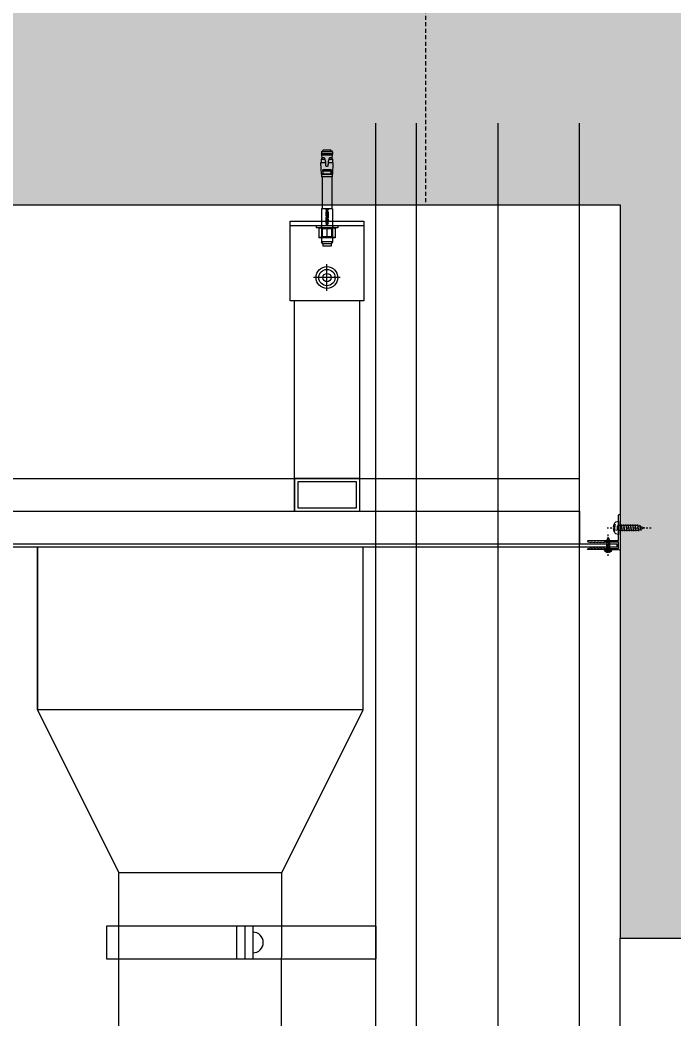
# Model space of a CAD drawing. Header units: inches. Extents: x 21 to 32698, y 13 to 3712.
# Drawn here: x 20883 to 20923.1, y 3135.6 to 3196.9 of the extents above; entities that cross this region are included whole.
import ezdxf

# ---------------------------------------------------------------- set-up
doc = ezdxf.new("R2010")
doc.units = ezdxf.units.IN
doc.header["$MEASUREMENT"] = 0
for name, pattern in [('CIZGI', [0.4, 0.25, -0.15]), ('DASHDOT', [1, 0.5, -0.25, 0, -0.25]), ('DASHED2', [0.375, 0.25, -0.125])]:
    doc.linetypes.add(name, pattern=pattern)
for name, color, linetype, lineweight in [('Z_MİM_-KM-ALUMINIUM-09', 8, 'Continuous', 25), ('Z_MİM_-KM-Gor-05', 8, 'Continuous', 25), ('Z_MİM_-KM-Gor-15', 8, 'Continuous', 25), ('Z_MİM_-KM-IRON-09', 8, 'Continuous', 25), ('Z_MİM_-KM-IZO-THERMAL-PATTERN', 8, 'Continuous', 25), ('Z_MİM_-KM-IZO-THERMAL-ROCKWOOL', 8, 'BATTING', 25), ('Z_MİM_-KM-PATTERN-STRC', 8, 'Continuous', 25), ('Z_MİM_-KM-ROOF-AŞIK', 8, 'Continuous', 25), ('Z_MİM_-KM-ROOF-MERTEK', 8, 'Continuous', 25), ('Z_MİM_-KM-STEEL-09', 8, 'Continuous', 25), ('Z_MİM_-KM-STRC-CONCRETE', 8, 'Continuous', 25), ('Z_MİM_-KM-WALL', 8, 'Continuous', 25), ('Z_MİM_-KM-WALL-PLASTER', 8, 'Continuous', 25), ('Z_MİM_00', 8, 'Continuous', 25), ('Z_MİM_2-0', 8, 'Continuous', 25), ('Z_MİM_3-1', 8, 'DASHED2', 25), ('Z_MİM_AX', 8, 'DASHDOT', 25), ('Z_MİM_OL', 8, 'Continuous', 25)]:
    doc.layers.add(name, color=color, linetype=linetype, lineweight=lineweight)
doc.linetypes.add('BATTING', pattern='A,0.00254,-2.54,[134,ltypeshp.shx,S=2.54,R=0,X=-2.54,Y=0],-5.08,[134,ltypeshp.shx,S=2.54,R=180,X=2.54,Y=0],-2.54', length=10.16254)

# ---------------------------------------------------------------- blocks, each defined once
blk = doc.blocks.new('DWEW')
at = {"layer": 'Z_MİM_-KM-IRON-09'}
for p, q in [((5884.369, -1773.089), (5893.369, -1773.089)), ((5884.369, -1773.089), (5884.369, -1774.089)), ((5887.865, -1772.76), (5889.873, -1772.76)), ((5887.865, -1772.76), (5887.865, -1773.089)), ((5889.873, -1772.76), (5889.873, -1773.089)), ((5915.369, -1773.089), (5924.369, -1773.089)), ((5919.12, -1772.76), (5921.129, -1772.76)), ((5919.12, -1772.76), (5919.12, -1773.089)), ((5921.129, -1772.76), (5921.129, -1773.089)), ((5924.369, -1773.089), (5924.369, -1774.089))]:
    blk.add_line(p, q, dxfattribs=at)
at = {"layer": 'Z_MİM_-KM-IRON-09', "linetype": 'CIZGI'}
for p, q in [((5888.869, -1773.089), (5888.869, -1789.089)), ((5920.125, -1773.089), (5920.125, -1789.089))]:
    blk.add_line(p, q, dxfattribs=at)
at = {"layer": 'Z_MİM_-KM-IRON-09'}
blk.add_lwpolyline([(5893.369, -1773.089), (5893.369, -1768.457), (5898.369, -1768.457), (5898.369, -1758.457), (5910.369, -1758.457), (5910.369, -1768.457), (5915.369, -1768.457), (5915.369, -1773.089)], dxfattribs=at)
for centre in [(5888.869, -1773.427), (5920.125, -1773.427)]:
    blk.add_arc(centre, 1.206, 33.59702, 146.40298, dxfattribs=at)
blk = doc.blocks.new('sdewe')
at = {"layer": 'Z_MİM_-KM-ROOF-AŞIK'}
blk.add_lwpolyline([(111607.987, -7528.561), (111617.987, -7528.561), (111617.987, -7518.561), (111607.987, -7518.561)], close=True, dxfattribs=at)
at = {"layer": 'Z_MİM_-KM-ROOF-MERTEK'}
for p, q in [((111622.987, -7528.561), (111602.987, -7528.561)), ((111602.987, -7528.561), (111602.987, -7533.193)), ((111622.987, -7528.561), (111622.987, -7533.193))]:
    blk.add_line(p, q, dxfattribs=at)
at = {"layer": 'Z_MİM_-KM-IRON-09', "xscale": -1}
blk.add_blockref('DWEW', (117517.356, -5759.104), dxfattribs=at)
blk = doc.blocks.new('VD')
at = {"layer": 'Z_MİM_2-0'}
blk.add_lwpolyline([(-1.73, 13), (1.72, 13.58)], dxfattribs=at)
at = {"layer": 'Z_MİM_2-0', "extrusion": (0.950035, -0.312144, 0), "elevation": -4.98}
blk.add_lwpolyline([(10.18, 0), (15.15, 0)], dxfattribs=at)
at = {"layer": 'Z_MİM_2-0', "extrusion": (0.932972, 0.359948, 0), "elevation": 5.74}
blk.add_lwpolyline([(14.87, 0), (10.57, 0)], dxfattribs=at)
at = {"layer": 'Z_MİM_2-0', "extrusion": (0.164399, -0.986394, 0)}
for points, elevation in [([(-0.17, 0), (4.08, 0)], -11.73), ([(3.85, 0), (-0.4, 0)], -10.35), ([(3.62, 0), (-0.63, 0)], -8.97), ([(3.39, 0), (-0.86, 0)], -7.59), ([(3.16, 0), (-1.09, 0)], -6.21), ([(2.93, 0), (-1.32, 0)], -4.83), ([(2.7, 0), (-1.55, 0)], -3.44), ([(2.47, 0), (-1.79, 0)], -2.06)]:
    blk.add_lwpolyline(points, dxfattribs=dict(at, elevation=elevation))
at = {"layer": 'Z_MİM_2-0', "extrusion": (1, 0, 0)}
for points, elevation in [([(0.14, 0), (11.22, 0)], -1.55), ([(11.92, 0), (0.14, 0)], 1.55), ([(-2.72, 0), (-3.09, 0)], -0.45), ([(-3.09, 0), (-2.72, 0)], 0.45)]:
    blk.add_lwpolyline(points, dxfattribs=dict(at, elevation=elevation))
at = {"layer": 'Z_MİM_2-0', "extrusion": (0.065533, -0.99785, 0), "elevation": -0.9}
blk.add_lwpolyline([(-0.26, 0), (2.16, 0)], dxfattribs=at)
at = {"layer": 'Z_MİM_2-0', "extrusion": (0, 1, 0)}
for points, elevation in [([(4.1, 0), (-4.1, 0)], -0.06), ([(-0.45, 0), (0.45, 0)], -2.72)]:
    blk.add_lwpolyline(points, dxfattribs=dict(at, elevation=elevation))
at = {"layer": 'Z_MİM_2-0'}
for centre, start, end in [((-1.75, 0.14), 270, 0), ((1.75, 0.14), 180, 270)]:
    blk.add_arc(centre, 0.2, start, end, dxfattribs=at)
at = {"layer": 'Z_MİM_2-0', "extrusion": (0, 0, -1)}
for centre, radius, start, end in [((1.28, -0.06), 2.82, 290.35102, 0), ((0, 3.39), 6.5, 273.97611, 290.35102), ((0, 3.39), 6.5, 249.64898, 266.02389), ((-1.28, -0.06), 2.82, 180, 249.64898)]:
    blk.add_arc(centre, radius, start, end, dxfattribs=at)
at = {"layer": 'Z_MİM_3-1', "extrusion": (0.469472, -0.882948, 0)}
blk.add_lwpolyline([(-1.3, 0), (0, 0)], dxfattribs=at)
at = {"layer": 'Z_MİM_3-1', "extrusion": (-0.469472, -0.882948, 0), "elevation": 0}
blk.add_lwpolyline([(0, 0), (1.3, 0)], dxfattribs=at)
at = {"layer": 'Z_MİM_3-1'}
for points in [[(-2.2, -2.72), (-1.15, -0.61)], [(-0.64, -3.08), (-0.52, -0.61)], [(-0.47, -3.09), (-0.35, -0.61)], [(0.47, -3.09), (0.35, -0.61)], [(0.64, -3.08), (0.52, -0.61)], [(1.14, -0.61), (2.2, -2.72)]]:
    blk.add_lwpolyline(points, dxfattribs=at)
at = {"layer": 'Z_MİM_3-1', "extrusion": (0.998869, -0.047542, 0), "elevation": -1.06}
blk.add_lwpolyline([(-3.05, 0), (-0.66, 0)], dxfattribs=at)
at = {"layer": 'Z_MİM_3-1', "extrusion": (0, 1, 0), "elevation": -0.61}
blk.add_lwpolyline([(1.14, 0), (-1.15, 0)], dxfattribs=at)
at = {"layer": 'Z_MİM_3-1', "extrusion": (0.998869, 0.047542, 0), "elevation": 1.06}
blk.add_lwpolyline([(-3.05, 0), (-0.66, 0)], dxfattribs=at)
at = {"layer": 'Z_MİM_AX', "extrusion": (1, 0, 0), "elevation": 0}
blk.add_lwpolyline([(-7.11, 0), (19.94, 0)], dxfattribs=at)
blk = doc.blocks.new('-KM_AL. PARAPET KAPLAMA')
at = {"elevation": 0.006}
blk.add_lwpolyline([(57.999, -36.15, -0.41126), (58.049, -36.1), (58.199, -36.05), (58.199, -36.1), (58.399, -36.05), (58.399, -36.1), (58.599, -36.05), (58.599, -36.1), (58.799, -36.05), (58.799, -36.1), (58.999, -36.05), (58.999, -36.1), (59.899, -36.1), (59.899, -35.7), (58.999, -35.7), (58.999, -35.75), (58.799, -35.7), (58.799, -35.75), (58.599, -35.7), (58.599, -35.75), (58.399, -35.7), (58.399, -35.75), (58.199, -35.7), (58.199, -35.75), (58.049, -35.7, -0.414214), (57.999, -35.651), (57.999, -35.65, -0.414214), (58.049, -35.6), (59.899, -35.6), (59.899, -34.05, -0.414214), (59.949, -34), (59.949, -34, -0.414214), (59.999, -34.05), (59.999, -36.15, -0.414214), (59.949, -36.2), (57.999, -36.151)], format="xyb", close=True, dxfattribs=at)
at = {"layer": 'Z_MİM_-KM-ALUMINIUM-09'}
blk.add_line((57.496, -33.8, -0.005), (57.496, -35.8, -0.005), dxfattribs=at)
for points, elevation in [([(-14.798, -35.8), (-14.798, -36), (-16.998, -36), (-16.998, 102.87), (-12.698, 102.87), (-12.698, 106.489), (-12.498, 106.489), (-12.498, 102.67), (-16.798, 102.67), (-16.798, -35.8), (59.792, -35.8)], 0.006), ([(59.792, -35.8), (59.792, -36), (-14.298, -36), (-14.298, -35.8)], -0.005)]:
    blk.add_lwpolyline(points, dxfattribs=dict(at, elevation=elevation))
at = {"layer": 'Z_MİM_-KM-Gor-05'}
for p, q in [((41.882, -12.227, 0.003), (41.641, -12.227, 0.003)), ((41.882, -12.227, 0.003), (41.641, -12.227, 0.003)), ((41.768, -11.654, 0.003), (41.663, -11.758, 0.003)), ((42.326, -11.758, 0.003), (41.663, -11.758, 0.003)), ((41.663, -11.758, 0.003), (41.663, -11.878, 0.003)), ((42.326, -11.758, 0.003), (41.663, -11.758, 0.003)), ((42.326, -11.878, 0.003), (41.663, -11.878, 0.003)), ((41.679, -11.954, 0.003), (41.663, -11.878, 0.003)), ((42.326, -11.878, 0.003), (41.663, -11.878, 0.003)), ((42.311, -11.954, 0.003), (41.679, -11.954, 0.003)), ((41.692, -12.131, 0.003), (41.679, -11.954, 0.003)), ((42.311, -11.954, 0.003), (41.679, -11.954, 0.003)), ((41.836, -12.131, 0.003), (41.692, -12.131, 0.003)), ((41.836, -12.131, 0.003), (41.692, -12.131, 0.003)), ((42.222, -11.654, 0.003), (41.768, -11.654, 0.003)), ((41.838, -12.133, 0.003), (41.836, -12.131, 0.003)), ((41.84, -12.135, 0.003), (41.838, -12.133, 0.003)), ((41.842, -12.137, 0.003), (41.84, -12.135, 0.003)), ((41.843, -12.139, 0.003), (41.842, -12.137, 0.003)), ((41.845, -12.141, 0.003), (41.843, -12.139, 0.003)), ((41.847, -12.144, 0.003), (41.845, -12.141, 0.003)), ((41.849, -12.146, 0.003), (41.847, -12.144, 0.003)), ((41.852, -12.152, 0.003), (41.849, -12.146, 0.003)), ((41.855, -12.158, 0.003), (41.852, -12.152, 0.003)), ((41.857, -12.165, 0.003), (41.855, -12.158, 0.003)), ((41.86, -12.172, 0.003), (41.857, -12.165, 0.003)), ((41.863, -12.179, 0.003), (41.86, -12.172, 0.003)), ((41.866, -12.187, 0.003), (41.863, -12.179, 0.003)), ((41.869, -12.194, 0.003), (41.866, -12.187, 0.003)), ((41.873, -12.202, 0.003), (41.869, -12.194, 0.003)), ((41.876, -12.21, 0.003), (41.873, -12.202, 0.003)), ((41.879, -12.219, 0.003), (41.876, -12.21, 0.003)), ((41.882, -12.227, 0.003), (41.879, -12.219, 0.003)), ((41.888, -12.245, 0.003), (41.882, -12.227, 0.003)), ((41.894, -12.263, 0.003), (41.888, -12.245, 0.003)), ((42.101, -12.245, 0.003), (42.095, -12.263, 0.003)), ((42.107, -12.227, 0.003), (42.101, -12.245, 0.003)), ((42.111, -12.218, 0.003), (42.107, -12.227, 0.003)), ((42.349, -12.227, 0.003), (42.107, -12.227, 0.003)), ((42.349, -12.227, 0.003), (42.107, -12.227, 0.003)), ((42.114, -12.209, 0.003), (42.111, -12.218, 0.003)), ((42.118, -12.2, 0.003), (42.114, -12.209, 0.003)), ((42.121, -12.191, 0.003), (42.118, -12.2, 0.003)), ((42.125, -12.183, 0.003), (42.121, -12.191, 0.003)), ((42.128, -12.175, 0.003), (42.125, -12.183, 0.003)), ((42.131, -12.167, 0.003), (42.128, -12.175, 0.003)), ((42.134, -12.16, 0.003), (42.131, -12.167, 0.003)), ((42.137, -12.153, 0.003), (42.134, -12.16, 0.003)), ((42.14, -12.146, 0.003), (42.137, -12.153, 0.003)), ((42.142, -12.144, 0.003), (42.14, -12.146, 0.003)), ((42.144, -12.141, 0.003), (42.142, -12.144, 0.003)), ((42.146, -12.139, 0.003), (42.144, -12.141, 0.003)), ((42.148, -12.137, 0.003), (42.146, -12.139, 0.003)), ((42.15, -12.135, 0.003), (42.148, -12.137, 0.003)), ((42.152, -12.133, 0.003), (42.15, -12.135, 0.003)), ((42.154, -12.131, 0.003), (42.152, -12.133, 0.003)), ((42.298, -12.131, 0.003), (42.154, -12.131, 0.003)), ((42.298, -12.131, 0.003), (42.154, -12.131, 0.003)), ((42.326, -11.758, 0.003), (42.222, -11.654, 0.003)), ((42.311, -11.954, 0.003), (42.298, -12.131, 0.003)), ((42.326, -11.878, 0.003), (42.311, -11.954, 0.003)), ((42.326, -11.758, 0.003), (42.326, -11.878, 0.003)), ((41.925, -12.429, 0.003), (41.626, -12.429, 0.003)), ((41.663, -13.133, 0.003), (41.626, -12.429, 0.003)), ((41.925, -12.429, 0.003), (41.626, -12.429, 0.003)), ((41.751, -12.938, 0.003), (41.745, -12.852, 0.003)), ((41.745, -12.852, 0.003), (41.745, -13.133, 0.003)), ((42.245, -12.852, 0.003), (41.745, -12.852, 0.003)), ((41.9, -12.281, 0.003), (41.894, -12.263, 0.003)), ((41.906, -12.3, 0.003), (41.9, -12.281, 0.003)), ((41.911, -12.318, 0.003), (41.906, -12.3, 0.003)), ((41.916, -12.337, 0.003), (41.911, -12.318, 0.003)), ((41.921, -12.356, 0.003), (41.916, -12.337, 0.003)), ((41.921, -12.366, 0.003), (41.921, -12.356, 0.003)), ((41.922, -12.377, 0.003), (41.921, -12.366, 0.003)), ((41.923, -12.398, 0.003), (41.922, -12.377, 0.003)), ((41.923, -12.408, 0.003), (41.923, -12.398, 0.003)), ((41.934, -12.604, 0.003), (41.923, -12.408, 0.003)), ((41.934, -12.609, 0.003), (41.934, -12.604, 0.003)), ((41.935, -12.614, 0.003), (41.934, -12.609, 0.003)), ((41.937, -12.618, 0.003), (41.935, -12.614, 0.003)), ((41.938, -12.623, 0.003), (41.937, -12.618, 0.003)), ((41.94, -12.627, 0.003), (41.938, -12.623, 0.003)), ((41.943, -12.631, 0.003), (41.94, -12.627, 0.003)), ((41.946, -12.635, 0.003), (41.943, -12.631, 0.003)), ((41.949, -12.639, 0.003), (41.946, -12.635, 0.003)), ((41.952, -12.642, 0.003), (41.949, -12.639, 0.003)), ((41.955, -12.645, 0.003), (41.952, -12.642, 0.003)), ((41.959, -12.648, 0.003), (41.955, -12.645, 0.003)), ((41.963, -12.651, 0.003), (41.959, -12.648, 0.003)), ((41.967, -12.653, 0.003), (41.963, -12.651, 0.003)), ((41.971, -12.655, 0.003), (41.967, -12.653, 0.003)), ((41.976, -12.657, 0.003), (41.971, -12.655, 0.003)), ((41.981, -12.658, 0.003), (41.976, -12.657, 0.003)), ((41.985, -12.659, 0.003), (41.981, -12.658, 0.003)), ((41.99, -12.66, 0.003), (41.985, -12.659, 0.003)), ((41.995, -12.66, 0.003), (41.99, -12.66, 0.003)), ((41.999, -12.66, 0.003), (41.995, -12.66, 0.003)), ((42.004, -12.659, 0.003), (41.999, -12.66, 0.003)), ((42.009, -12.658, 0.003), (42.004, -12.659, 0.003)), ((42.013, -12.657, 0.003), (42.009, -12.658, 0.003)), ((42.018, -12.655, 0.003), (42.013, -12.657, 0.003)), ((42.022, -12.653, 0.003), (42.018, -12.655, 0.003)), ((42.027, -12.651, 0.003), (42.022, -12.653, 0.003)), ((42.031, -12.648, 0.003), (42.027, -12.651, 0.003)), ((42.034, -12.645, 0.003), (42.031, -12.648, 0.003)), ((42.038, -12.642, 0.003), (42.034, -12.645, 0.003)), ((42.041, -12.639, 0.003), (42.038, -12.642, 0.003)), ((42.044, -12.635, 0.003), (42.041, -12.639, 0.003)), ((42.046, -12.631, 0.003), (42.044, -12.635, 0.003)), ((42.049, -12.627, 0.003), (42.046, -12.631, 0.003)), ((42.051, -12.623, 0.003), (42.049, -12.627, 0.003)), ((42.053, -12.618, 0.003), (42.051, -12.623, 0.003)), ((42.054, -12.614, 0.003), (42.053, -12.618, 0.003)), ((42.055, -12.609, 0.003), (42.054, -12.614, 0.003)), ((42.056, -12.604, 0.003), (42.055, -12.609, 0.003)), ((42.057, -12.579, 0.003), (42.056, -12.604, 0.003)), ((42.058, -12.554, 0.003), (42.057, -12.579, 0.003)), ((42.06, -12.529, 0.003), (42.058, -12.554, 0.003)), ((42.061, -12.504, 0.003), (42.06, -12.529, 0.003)), ((42.065, -12.418, 0.003), (42.061, -12.504, 0.003)), ((42.066, -12.408, 0.003), (42.065, -12.418, 0.003)), ((42.363, -12.429, 0.003), (42.065, -12.429, 0.003)), ((42.363, -12.429, 0.003), (42.065, -12.429, 0.003)), ((42.068, -12.377, 0.003), (42.066, -12.398, 0.003)), ((42.066, -12.398, 0.003), (42.066, -12.408, 0.003)), ((42.069, -12.356, 0.003), (42.068, -12.366, 0.003)), ((42.068, -12.366, 0.003), (42.068, -12.377, 0.003)), ((42.073, -12.337, 0.003), (42.069, -12.356, 0.003)), ((42.078, -12.318, 0.003), (42.073, -12.337, 0.003)), ((42.084, -12.3, 0.003), (42.078, -12.318, 0.003)), ((42.089, -12.281, 0.003), (42.084, -12.3, 0.003)), ((42.095, -12.263, 0.003), (42.089, -12.281, 0.003)), ((42.245, -12.852, 0.003), (42.238, -12.938, 0.003)), ((42.245, -12.852, 0.003), (42.245, -13.133, 0.003)), ((42.363, -12.429, 0.003), (42.326, -13.133, 0.003)), ((42.326, -13.133, 0.003), (41.663, -13.133, 0.003)), ((41.668, -13.154, 0.003), (41.668, -13.283, 0.003)), ((42.322, -13.154, 0.003), (41.668, -13.154, 0.003)), ((42.322, -13.283, 0.003), (41.668, -13.283, 0.003)), ((41.695, -13.283, 0.003), (41.695, -15.258, 0.003)), ((41.751, -12.938, 0.003), (41.751, -13.133, 0.003)), ((42.238, -12.938, 0.003), (41.751, -12.938, 0.003)), ((41.751, -13.133, 0.003), (41.751, -13.154, 0.003)), ((42.238, -12.938, 0.003), (42.238, -13.133, 0.003)), ((42.238, -13.133, 0.003), (42.238, -13.154, 0.003)), ((42.295, -13.283, 0.003), (42.295, -15.258, 0.003)), ((42.322, -13.154, 0.003), (42.322, -13.283, 0.003)), ((41.661, -15.258, 0.003), (41.661, -16.3, 0.003)), ((41.928, -15.258, 0.003), (41.661, -15.258, 0.003)), ((41.928, -15.241, 0.003), (41.928, -15.314, 0.003)), ((42.061, -15.241, 0.003), (41.928, -15.241, 0.003)), ((42.061, -15.258, 0.003), (41.928, -15.258, 0.003)), ((41.963, -15.314, 0.003), (41.928, -15.314, 0.003)), ((41.953, -15.258, 0.003), (41.953, -16.3, 0.003)), ((41.963, -15.314, 0.003), (41.963, -15.433, 0.003)), ((42.024, -15.314, 0.003), (42.024, -15.433, 0.003)), ((42.061, -15.314, 0.003), (42.024, -15.314, 0.003)), ((42.036, -15.258, 0.003), (42.036, -16.3, 0.003)), ((42.061, -15.241, 0.003), (42.061, -15.314, 0.003)), ((42.328, -15.258, 0.003), (42.061, -15.258, 0.003)), ((42.328, -15.258, 0.003), (42.328, -16.3, 0.003)), ((41.928, -15.433, 0.003), (41.928, -15.506, 0.003)), ((41.963, -15.433, 0.003), (41.928, -15.433, 0.003)), ((42.061, -15.506, 0.003), (41.928, -15.506, 0.003)), ((41.928, -15.521, 0.003), (41.928, -15.594, 0.003)), ((42.061, -15.521, 0.003), (41.928, -15.521, 0.003)), ((42.061, -15.594, 0.003), (41.928, -15.594, 0.003)), ((41.928, -15.608, 0.003), (41.928, -15.681, 0.003)), ((42.061, -15.608, 0.003), (41.928, -15.608, 0.003)), ((42.002, -15.681, 0.003), (41.928, -15.681, 0.003)), ((41.928, -15.782, 0.003), (41.928, -16.067, 0.003)), ((41.987, -15.782, 0.003), (41.928, -15.782, 0.003)), ((41.987, -15.782, 0.003), (41.987, -15.888, 0.003)), ((42.061, -15.888, 0.003), (41.987, -15.888, 0.003)), ((42.002, -15.681, 0.003), (42.002, -15.83, 0.003)), ((42.061, -15.83, 0.003), (42.002, -15.83, 0.003)), ((42.061, -15.433, 0.003), (42.024, -15.433, 0.003)), ((42.061, -15.433, 0.003), (42.061, -15.506, 0.003)), ((42.061, -15.521, 0.003), (42.061, -15.594, 0.003)), ((42.061, -15.608, 0.003), (42.061, -15.83, 0.003)), ((42.061, -15.888, 0.003), (42.061, -15.961, 0.003)), ((41.328, -16.3, 0.003), (41.328, -16.425, 0.003)), ((42.661, -16.3, 0.003), (41.328, -16.3, 0.003)), ((42.661, -16.425, 0.003), (41.328, -16.425, 0.003)), ((42.495, -16.425, 0.003), (41.495, -16.425, 0.003)), ((41.495, -16.425, 0.003), (41.495, -17.021, 0.003)), ((41.519, -16.448, 0.003), (41.495, -16.453, 0.003)), ((41.519, -16.448, 0.003), (41.495, -16.453, 0.003)), ((41.544, -16.443, 0.003), (41.519, -16.448, 0.003)), ((41.544, -16.443, 0.003), (41.519, -16.448, 0.003)), ((41.567, -16.44, 0.003), (41.544, -16.443, 0.003)), ((41.567, -16.44, 0.003), (41.544, -16.443, 0.003)), ((41.59, -16.436, 0.003), (41.567, -16.44, 0.003)), ((41.59, -16.436, 0.003), (41.567, -16.44, 0.003)), ((41.613, -16.433, 0.003), (41.59, -16.436, 0.003)), ((41.613, -16.433, 0.003), (41.59, -16.436, 0.003)), ((41.635, -16.431, 0.003), (41.613, -16.433, 0.003)), ((41.635, -16.431, 0.003), (41.613, -16.433, 0.003)), ((41.657, -16.429, 0.003), (41.635, -16.431, 0.003)), ((41.657, -16.429, 0.003), (41.635, -16.431, 0.003)), ((41.641, -16.3, 0.003), (41.641, -16.425, 0.003)), ((41.679, -16.427, 0.003), (41.657, -16.429, 0.003)), ((41.679, -16.427, 0.003), (41.657, -16.429, 0.003)), ((41.661, -16.3, 0.003), (41.661, -17.021, 0.003)), ((41.706, -16.468, 0.003), (41.663, -16.425, 0.003)), ((41.701, -16.426, 0.003), (41.679, -16.427, 0.003)), ((41.701, -16.426, 0.003), (41.679, -16.427, 0.003)), ((41.723, -16.425, 0.003), (41.701, -16.426, 0.003)), ((41.723, -16.425, 0.003), (41.701, -16.426, 0.003)), ((41.706, -16.468, 0.003), (41.706, -16.978, 0.003)), ((42.283, -16.468, 0.003), (41.706, -16.468, 0.003)), ((41.745, -16.425, 0.003), (41.723, -16.425, 0.003)), ((41.745, -16.425, 0.003), (41.723, -16.425, 0.003)), ((41.767, -16.425, 0.003), (41.745, -16.425, 0.003)), ((41.769, -16.425, 0.003), (41.745, -16.425, 0.003)), ((41.788, -16.426, 0.003), (41.767, -16.425, 0.003)), ((41.793, -16.426, 0.003), (41.769, -16.425, 0.003)), ((41.81, -16.427, 0.003), (41.788, -16.426, 0.003)), ((41.817, -16.427, 0.003), (41.793, -16.426, 0.003)), ((41.832, -16.429, 0.003), (41.81, -16.427, 0.003)), ((41.841, -16.429, 0.003), (41.817, -16.427, 0.003)), ((41.854, -16.431, 0.003), (41.832, -16.429, 0.003)), ((41.865, -16.432, 0.003), (41.841, -16.429, 0.003)), ((41.877, -16.433, 0.003), (41.854, -16.431, 0.003)), ((41.89, -16.435, 0.003), (41.865, -16.432, 0.003)), ((41.899, -16.436, 0.003), (41.877, -16.433, 0.003)), ((41.915, -16.438, 0.003), (41.89, -16.435, 0.003)), ((41.922, -16.44, 0.003), (41.899, -16.436, 0.003)), ((41.941, -16.443, 0.003), (41.915, -16.438, 0.003)), ((41.946, -16.443, 0.003), (41.922, -16.44, 0.003)), ((41.987, -16.067, 0.003), (41.928, -16.067, 0.003)), ((41.928, -16.081, 0.003), (41.928, -16.154, 0.003)), ((42.061, -16.081, 0.003), (41.928, -16.081, 0.003)), ((42.061, -16.154, 0.003), (41.928, -16.154, 0.003)), ((41.967, -16.447, 0.003), (41.941, -16.443, 0.003)), ((41.97, -16.448, 0.003), (41.946, -16.443, 0.003)), ((42.036, -16.3, 0.003), (41.953, -16.3, 0.003)), ((41.995, -16.453, 0.003), (41.967, -16.447, 0.003)), ((41.995, -16.453, 0.003), (41.97, -16.448, 0.003)), ((41.987, -15.961, 0.003), (41.987, -16.067, 0.003)), ((42.061, -15.961, 0.003), (41.987, -15.961, 0.003)), ((42.033, -16.445, 0.003), (41.995, -16.453, 0.003)), ((42.022, -16.447, 0.003), (41.995, -16.453, 0.003)), ((41.995, -16.453, 0.003), (41.995, -16.993, 0.003)), ((41.995, -16.453, 0.003), (41.995, -16.993, 0.003)), ((42.048, -16.443, 0.003), (42.022, -16.447, 0.003)), ((42.07, -16.439, 0.003), (42.033, -16.445, 0.003)), ((42.074, -16.438, 0.003), (42.048, -16.443, 0.003)), ((42.061, -16.081, 0.003), (42.061, -16.154, 0.003)), ((42.106, -16.434, 0.003), (42.07, -16.439, 0.003)), ((42.099, -16.435, 0.003), (42.074, -16.438, 0.003)), ((42.124, -16.432, 0.003), (42.099, -16.435, 0.003)), ((42.141, -16.43, 0.003), (42.106, -16.434, 0.003)), ((42.148, -16.429, 0.003), (42.124, -16.432, 0.003)), ((42.176, -16.427, 0.003), (42.141, -16.43, 0.003)), ((42.172, -16.427, 0.003), (42.148, -16.429, 0.003)), ((42.196, -16.426, 0.003), (42.172, -16.427, 0.003)), ((42.21, -16.426, 0.003), (42.176, -16.427, 0.003)), ((42.22, -16.425, 0.003), (42.196, -16.426, 0.003)), ((42.245, -16.425, 0.003), (42.21, -16.426, 0.003)), ((42.245, -16.425, 0.003), (42.22, -16.425, 0.003)), ((42.267, -16.425, 0.003), (42.245, -16.425, 0.003)), ((42.267, -16.425, 0.003), (42.245, -16.425, 0.003)), ((42.288, -16.426, 0.003), (42.267, -16.425, 0.003)), ((42.288, -16.426, 0.003), (42.267, -16.425, 0.003)), ((42.326, -16.425, 0.003), (42.283, -16.468, 0.003)), ((42.283, -16.468, 0.003), (42.283, -16.978, 0.003)), ((42.31, -16.427, 0.003), (42.288, -16.426, 0.003)), ((42.31, -16.427, 0.003), (42.288, -16.426, 0.003)), ((42.332, -16.429, 0.003), (42.31, -16.427, 0.003)), ((42.332, -16.429, 0.003), (42.31, -16.427, 0.003)), ((42.328, -16.3, 0.003), (42.328, -17.021, 0.003)), ((42.354, -16.431, 0.003), (42.332, -16.429, 0.003)), ((42.354, -16.431, 0.003), (42.332, -16.429, 0.003)), ((42.349, -16.3, 0.003), (42.349, -16.425, 0.003)), ((42.377, -16.433, 0.003), (42.354, -16.431, 0.003)), ((42.377, -16.433, 0.003), (42.354, -16.431, 0.003)), ((42.399, -16.436, 0.003), (42.377, -16.433, 0.003)), ((42.399, -16.436, 0.003), (42.377, -16.433, 0.003)), ((42.422, -16.44, 0.003), (42.399, -16.436, 0.003)), ((42.422, -16.44, 0.003), (42.399, -16.436, 0.003)), ((42.446, -16.443, 0.003), (42.422, -16.44, 0.003)), ((42.446, -16.443, 0.003), (42.422, -16.44, 0.003)), ((42.47, -16.448, 0.003), (42.446, -16.443, 0.003)), ((42.47, -16.448, 0.003), (42.446, -16.443, 0.003)), ((42.495, -16.453, 0.003), (42.47, -16.448, 0.003)), ((42.495, -16.453, 0.003), (42.47, -16.448, 0.003)), ((42.495, -16.425, 0.003), (42.495, -17.021, 0.003)), ((42.661, -16.3, 0.003), (42.661, -16.425, 0.003)), ((41.519, -16.998, 0.003), (41.495, -16.993, 0.003)), ((41.533, -17.001, 0.003), (41.495, -16.993, 0.003)), ((42.495, -17.021, 0.003), (41.495, -17.021, 0.003)), ((41.544, -17.002, 0.003), (41.519, -16.998, 0.003)), ((41.57, -17.007, 0.003), (41.533, -17.001, 0.003)), ((41.567, -17.006, 0.003), (41.544, -17.002, 0.003)), ((41.59, -17.01, 0.003), (41.567, -17.006, 0.003)), ((41.606, -17.012, 0.003), (41.57, -17.007, 0.003)), ((41.613, -17.013, 0.003), (41.59, -17.01, 0.003)), ((41.641, -17.016, 0.003), (41.606, -17.012, 0.003)), ((41.635, -17.015, 0.003), (41.613, -17.013, 0.003)), ((41.657, -17.017, 0.003), (41.635, -17.015, 0.003)), ((41.676, -17.019, 0.003), (41.641, -17.016, 0.003)), ((41.679, -17.019, 0.003), (41.657, -17.017, 0.003)), ((41.661, -17.021, 0.003), (41.661, -17.267, 0.003)), ((41.706, -16.978, 0.003), (41.663, -17.021, 0.003)), ((41.71, -17.02, 0.003), (41.676, -17.019, 0.003)), ((41.701, -17.02, 0.003), (41.679, -17.019, 0.003)), ((41.723, -17.021, 0.003), (41.701, -17.02, 0.003)), ((42.283, -16.978, 0.003), (41.706, -16.978, 0.003)), ((41.745, -17.021, 0.003), (41.71, -17.02, 0.003)), ((41.745, -17.021, 0.003), (41.723, -17.021, 0.003)), ((41.767, -17.021, 0.003), (41.745, -17.021, 0.003)), ((41.767, -17.021, 0.003), (41.745, -17.021, 0.003)), ((41.788, -17.02, 0.003), (41.767, -17.021, 0.003)), ((41.788, -17.02, 0.003), (41.767, -17.021, 0.003)), ((41.81, -17.019, 0.003), (41.788, -17.02, 0.003)), ((41.81, -17.019, 0.003), (41.788, -17.02, 0.003)), ((41.832, -17.017, 0.003), (41.81, -17.019, 0.003)), ((41.832, -17.017, 0.003), (41.81, -17.019, 0.003)), ((41.854, -17.015, 0.003), (41.832, -17.017, 0.003)), ((41.854, -17.015, 0.003), (41.832, -17.017, 0.003)), ((41.877, -17.013, 0.003), (41.854, -17.015, 0.003)), ((41.877, -17.013, 0.003), (41.854, -17.015, 0.003)), ((41.899, -17.01, 0.003), (41.877, -17.013, 0.003)), ((41.899, -17.01, 0.003), (41.877, -17.013, 0.003)), ((41.922, -17.006, 0.003), (41.899, -17.01, 0.003)), ((41.922, -17.006, 0.003), (41.899, -17.01, 0.003)), ((41.946, -17.002, 0.003), (41.922, -17.006, 0.003)), ((41.946, -17.002, 0.003), (41.922, -17.006, 0.003)), ((41.97, -16.998, 0.003), (41.946, -17.002, 0.003)), ((41.97, -16.998, 0.003), (41.946, -17.002, 0.003)), ((41.995, -16.993, 0.003), (41.97, -16.998, 0.003)), ((41.995, -16.993, 0.003), (41.97, -16.998, 0.003)), ((42.019, -16.998, 0.003), (41.995, -16.993, 0.003)), ((42.019, -16.998, 0.003), (41.995, -16.993, 0.003)), ((42.044, -17.002, 0.003), (42.019, -16.998, 0.003)), ((42.044, -17.002, 0.003), (42.019, -16.998, 0.003)), ((42.067, -17.006, 0.003), (42.044, -17.002, 0.003)), ((42.067, -17.006, 0.003), (42.044, -17.002, 0.003)), ((42.09, -17.01, 0.003), (42.067, -17.006, 0.003)), ((42.09, -17.01, 0.003), (42.067, -17.006, 0.003)), ((42.113, -17.013, 0.003), (42.09, -17.01, 0.003)), ((42.113, -17.013, 0.003), (42.09, -17.01, 0.003)), ((42.135, -17.015, 0.003), (42.113, -17.013, 0.003)), ((42.135, -17.015, 0.003), (42.113, -17.013, 0.003)), ((42.157, -17.017, 0.003), (42.135, -17.015, 0.003)), ((42.157, -17.017, 0.003), (42.135, -17.015, 0.003)), ((42.179, -17.019, 0.003), (42.157, -17.017, 0.003)), ((42.179, -17.019, 0.003), (42.157, -17.017, 0.003)), ((42.201, -17.02, 0.003), (42.179, -17.019, 0.003)), ((42.201, -17.02, 0.003), (42.179, -17.019, 0.003)), ((42.223, -17.021, 0.003), (42.201, -17.02, 0.003)), ((42.223, -17.021, 0.003), (42.201, -17.02, 0.003)), ((42.245, -17.021, 0.003), (42.223, -17.021, 0.003)), ((42.245, -17.021, 0.003), (42.223, -17.021, 0.003)), ((42.267, -17.021, 0.003), (42.245, -17.021, 0.003)), ((42.267, -17.021, 0.003), (42.245, -17.021, 0.003)), ((42.288, -17.02, 0.003), (42.267, -17.021, 0.003)), ((42.288, -17.02, 0.003), (42.267, -17.021, 0.003)), ((42.326, -17.021, 0.003), (42.283, -16.978, 0.003)), ((42.31, -17.019, 0.003), (42.288, -17.02, 0.003)), ((42.31, -17.019, 0.003), (42.288, -17.02, 0.003)), ((42.332, -17.017, 0.003), (42.31, -17.019, 0.003)), ((42.332, -17.017, 0.003), (42.31, -17.019, 0.003)), ((42.328, -17.021, 0.003), (42.328, -17.267, 0.003)), ((42.354, -17.015, 0.003), (42.332, -17.017, 0.003)), ((42.354, -17.015, 0.003), (42.332, -17.017, 0.003)), ((42.377, -17.013, 0.003), (42.354, -17.015, 0.003)), ((42.377, -17.013, 0.003), (42.354, -17.015, 0.003)), ((42.399, -17.01, 0.003), (42.377, -17.013, 0.003)), ((42.399, -17.01, 0.003), (42.377, -17.013, 0.003)), ((42.422, -17.006, 0.003), (42.399, -17.01, 0.003)), ((42.422, -17.006, 0.003), (42.399, -17.01, 0.003)), ((42.446, -17.002, 0.003), (42.422, -17.006, 0.003)), ((42.446, -17.002, 0.003), (42.422, -17.006, 0.003)), ((42.47, -16.998, 0.003), (42.446, -17.002, 0.003)), ((42.47, -16.998, 0.003), (42.446, -17.002, 0.003)), ((42.495, -16.993, 0.003), (42.47, -16.998, 0.003)), ((42.495, -16.993, 0.003), (42.47, -16.998, 0.003)), ((42.328, -17.267, 0.003), (41.661, -17.267, 0.003)), ((41.741, -17.404, 0.003), (41.661, -17.267, 0.003)), ((42.328, -17.267, 0.003), (41.661, -17.267, 0.003)), ((42.249, -17.404, 0.003), (41.741, -17.404, 0.003)), ((41.741, -17.404, 0.003), (41.741, -17.55, 0.003)), ((42.249, -17.404, 0.003), (41.741, -17.404, 0.003)), ((42.249, -17.55, 0.003), (41.741, -17.55, 0.003)), ((42.328, -17.267, 0.003), (42.249, -17.404, 0.003)), ((42.249, -17.404, 0.003), (42.249, -17.55, 0.003)), ((41.995, -20.283, 0.003), (41.995, -18.649, 0.003)), ((42.812, -19.466, 0.003), (41.178, -19.466, 0.003))]:
    blk.add_line(p, q, dxfattribs=at)
for radius in [0.667, 0.5, 0.254]:
    blk.add_circle((41.995, -19.466, 0.003), radius, dxfattribs=at)
for centre, radius, start, end in [((43.929, -12.495, 0.003), 2.304, 173.33109, 178.35841), ((41.806, -12.252, 0.003), 0.167, 133.06051, 171.28635), ((42.184, -12.252, 0.003), 0.167, 8.71365, 46.93949), ((40.06, -12.495, 0.003), 2.304, 1.64159, 6.66891)]:
    blk.add_arc(centre, radius, start, end, dxfattribs=at)
at = {"layer": 'Z_MİM_-KM-IRON-09', "elevation": 0.014}
for points in [[(44.261, -16), (44.261, -20.898), (39.729, -20.898), (39.729, -16)], [(44.261, -16), (44.261, -16.3), (39.729, -16.3), (39.729, -16)]]:
    blk.add_lwpolyline(points, close=True, dxfattribs=at)
at = {"layer": 'Z_MİM_-KM-STEEL-09'}
for p, q in [((40.006, -33.8, -0.007), (40.006, -20.898, 0.002)), ((44.006, -31.8, -0.005), (44.006, -20.898, 0.002)), ((-12.798, -31.8, -0.005), (57.496, -31.8, -0.005)), ((57.496, -33.8, -0.006), (57.496, -31.8, -0.006)), ((-14.798, -33.8, -0.006), (57.496, -33.8, -0.006))]:
    blk.add_line(p, q, dxfattribs=at)
at = {"layer": 'Z_MİM_-KM-STEEL-09', "elevation": 0.006}
for points in [[(44.006, -31.8), (40.006, -31.8), (40.006, -33.8), (44.006, -33.8)], [(43.806, -32), (40.206, -32), (40.206, -33.6), (43.806, -33.6)]]:
    blk.add_lwpolyline(points, close=True, dxfattribs=at)
at = {"layer": 'Z_MİM_OL', "xscale": 0.1000000000000002, "yscale": 0.1000000000000002, "zscale": 0.1000000000000002, "rotation": 270}
blk.add_blockref('VD', (59.899, -34.825, -0.005), dxfattribs=at)
at = {"layer": 'Z_MİM_OL', "xscale": 0.0500000000000001, "yscale": 0.0500000000000001, "zscale": 0.0500000000000001}
blk.add_blockref('VD', (59.253, -36.187, -0.005), dxfattribs=at)
blk = doc.blocks.new('-KM_Çatı B Kesiti1')
blk.add_blockref('-KM_AL. PARAPET KAPLAMA', (10.004, 0))
at = {"layer": 'Z_MİM_-KM-ROOF-AŞIK'}
blk.add_blockref('sdewe', (-111539.185, 7533.193), dxfattribs=at)
blk = doc.blocks.new('*U18')
for p, q in [((25.378, 2, 0), (8.836, 2, 0)), ((8.836, 2, 0), (8.836, 0, 0)), ((16.831, 2, 0), (16.831, 0, 0)), ((17.331, 2, 0), (17.331, 0, 0)), ((17.831, 2, 0), (17.831, 0, 0)), ((25.378, 2, 0), (25.378, 0, 0)), ((8.836, 1.2, 0), (8.836, 1.2, 0)), ((8.836, 0.8, 0), (8.836, 0.8, 0)), ((8.836, 0, 0), (25.378, 0, 0))]:
    blk.add_line(p, q)
blk.add_arc((17.831, 1, 0), 0.636, 270, 90)

msp = doc.modelspace()

# ---------------------------------------------------------------- hatches: boundary and pattern name
at = {"layer": 'Z_MİM_-KM-PATTERN-STRC'}
msp.add_hatch(color=256, dxfattribs=at).paths.add_polyline_path([(20919.84, 3200.516), (20859.843, 3200.516), (20859.843, 3185.516), (20919.84, 3185.516), (20919.84, 3140.516), (20949.84, 3140.516), (20949.84, 3185.516), (21209.84, 3185.516), (21209.84, 3140.516), (21234.84, 3140.516), (21234.84, 3185.516), (21849.84, 3185.516), (21849.84, 3140.516), (21874.84, 3140.516), (21874.84, 3185.516), (22494.84, 3185.516), (22494.84, 3140.516), (22519.84, 3140.516), (22519.84, 3185.516), (23219.84, 3185.516), (23219.84, 3140.516), (23244.84, 3140.516), (23244.84, 3185.516), (23899.839, 3185.516), (23899.839, 3140.516), (23924.839, 3140.516), (23924.839, 3185.516), (24679.84, 3185.516), (24679.84, 3140.516), (24709.84, 3140.516), (24709.84, 3185.516), (24769.845, 3185.516), (24769.845, 3200.516), (24709.84, 3200.516)])

# ---------------------------------------------------------------- linework, layer by layer
at = {"layer": 'Z_MİM_-KM-Gor-15'}
for p, q in [((20904.069, 3154.516, 0), (20884.069, 3154.516, 0)), ((20888.977, 3075.259, 0), (20889.069, 3144.516, 0)), ((20899.069, 3144.516, 0), (20889.069, 3144.516, 0)), ((20898.977, 3075.259, 0), (20899.069, 3144.516, 0))]:
    msp.add_line(p, q, dxfattribs=at)
at = {"layer": 'Z_MİM_-KM-IZO-THERMAL-PATTERN', "ltscale": 1.5}
msp.add_line((20907.34, 3075.259), (20907.34, 3190.516), dxfattribs=at)
at = {"layer": 'Z_MİM_-KM-IZO-THERMAL-ROCKWOOL', "ltscale": 0.4}
msp.add_line((20912.34, 3075.259), (20912.34, 3190.516), dxfattribs=at)
at = {"layer": 'Z_MİM_-KM-STRC-CONCRETE'}
msp.add_lwpolyline([(20919.84, 3200.516), (20859.843, 3200.516), (20859.843, 3185.516), (20919.84, 3185.516), (20919.84, 3140.516), (20949.84, 3140.516), (20949.84, 3185.516), (21209.84, 3185.516), (21209.84, 3140.516), (21234.84, 3140.516), (21234.84, 3185.516), (21849.84, 3185.516), (21849.84, 3140.516), (21874.84, 3140.516), (21874.84, 3185.516), (22494.84, 3185.516)], dxfattribs=at)
at = {"layer": 'Z_MİM_-KM-WALL'}
msp.add_line((20919.84, 3075.259), (20919.84, 3140.516), dxfattribs=at)
at = {"layer": 'Z_MİM_-KM-WALL-PLASTER'}
for p, q in [((20904.84, 3075.259), (20904.84, 3190.516)), ((20917.34, 3075.259), (20917.34, 3190.516))]:
    msp.add_line(p, q, dxfattribs=at)

# ---------------------------------------------------------------- block references
at = {"layer": 'Z_MİM_-KM-Gor-15'}
msp.add_blockref('*U18', (20879.462, 3139.25, 0), dxfattribs=at)

# ---------------------------------------------------------------- next in the draw order: block references
at = {"layer": 'Z_MİM_00'}
msp.add_blockref('-KM_Çatı B Kesiti1', (20849.841, 3200.516), dxfattribs=at)

# ---------------------------------------------------------------- next in the draw order: linework, layer by layer
at = {"layer": 'Z_MİM_-KM-Gor-15'}
msp.add_line((20884.069, 3154.516, 0), (20884.069, 3164.516, 0), dxfattribs=at)
at = {"layer": 'Z_MİM_-KM-Gor-15', "elevation": 0}
msp.add_lwpolyline([(20899.069, 3144.516), (20904.069, 3154.516), (20904.069, 3164.516), (20884.069, 3164.516), (20884.069, 3154.516), (20889.069, 3144.516)], dxfattribs=at)

doc.saveas('drawing.dxf')
